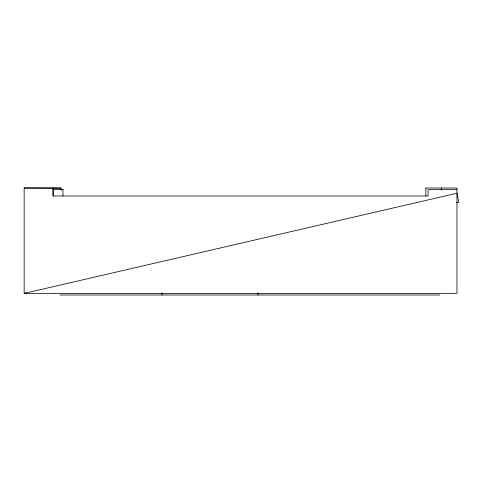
<?xml version="1.0" encoding="UTF-8"?>
<svg xmlns="http://www.w3.org/2000/svg" width="483" height="483" viewBox="0 0 483 483"><rect width="100%" height="100%" fill="white"/><g stroke="black" fill="none" stroke-linecap="round" stroke-linejoin="round"><path stroke-width="0.72" d="M26.366 292.94L24.15 293.404L24.15 188.002L61.033 188.002L61.033 190.278M456.634 202.751L458.85 202.286L456.948 193.218L24.15 293.404L456.948 293.404L456.948 188.002L425.71 188.002M53.208 189.596L63.261 189.596M456.948 189.596L428.059 189.596L428.059 195.983L53.039 195.983L53.039 188.002M59.922 294.998L439.874 294.998M24.15 188.002L61.033 188.135M441.384 188.002L441.384 190.175M425.849 188.002L425.849 195.983M258.007 292.752L258.007 294.998M161.932 292.752L161.932 294.998M62.965 189.596L62.965 195.983M53.124 188.002L53.124 195.983"/></g></svg>
